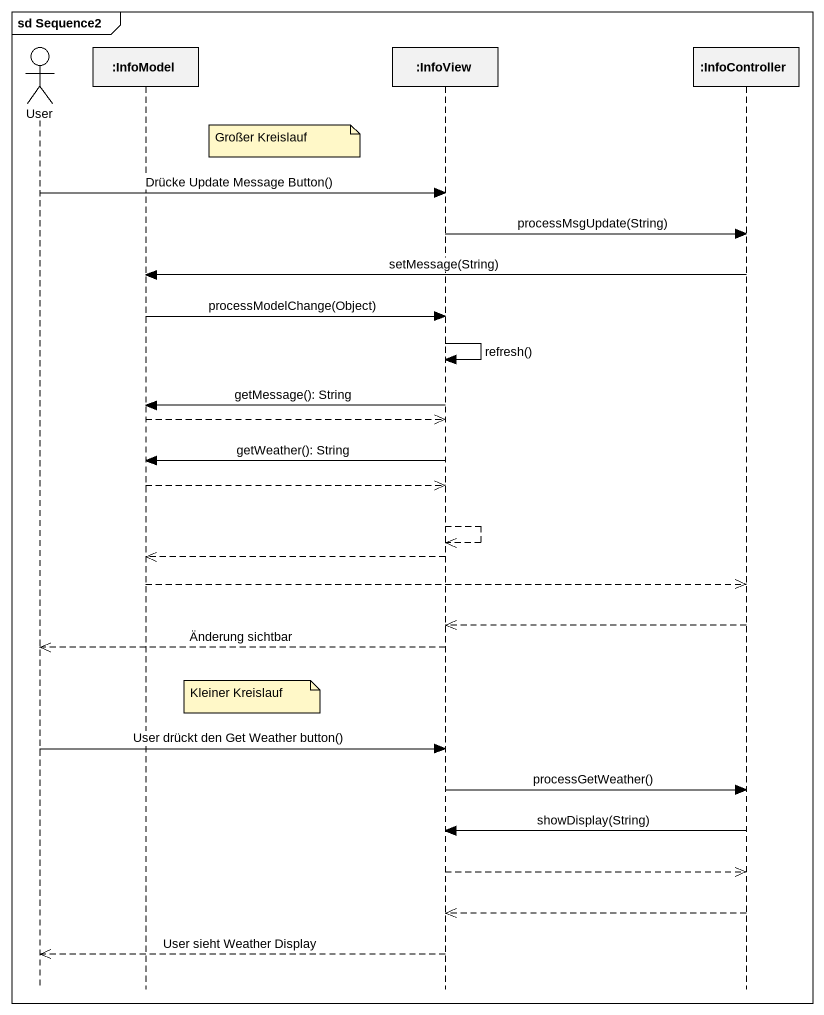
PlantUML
@startuml
mainframe sd Sequence2
hide footbox
actor User
participant ":InfoModel" as InfoModel
participant ":InfoView" as InfoView
participant ":InfoController" as InfoController

note right of InfoModel : Großer Kreislauf
User -> InfoView : Drücke Update Message Button()
InfoView -> InfoController : processMsgUpdate(String)
InfoController -> InfoModel : setMessage(String)
InfoModel -> InfoView : processModelChange(Object)
InfoView -> InfoView : refresh()
InfoView -> InfoModel : getMessage(): String
InfoModel -->> InfoView
InfoView -> InfoModel : getWeather(): String
InfoModel -->> InfoView
InfoView -->> InfoView
InfoView -->> InfoModel
InfoModel -->> InfoController
InfoController -->> InfoView
InfoView -->> User : Änderung sichtbar
note right of InfoModel : Kleiner Kreislauf
User -> InfoView : User drückt den Get Weather button()
InfoView -> InfoController : processGetWeather()
InfoController -> InfoView : showDisplay(String)
InfoView -->> InfoController
InfoController -->> InfoView
InfoView -->> User : User sieht Weather Display
@enduml
